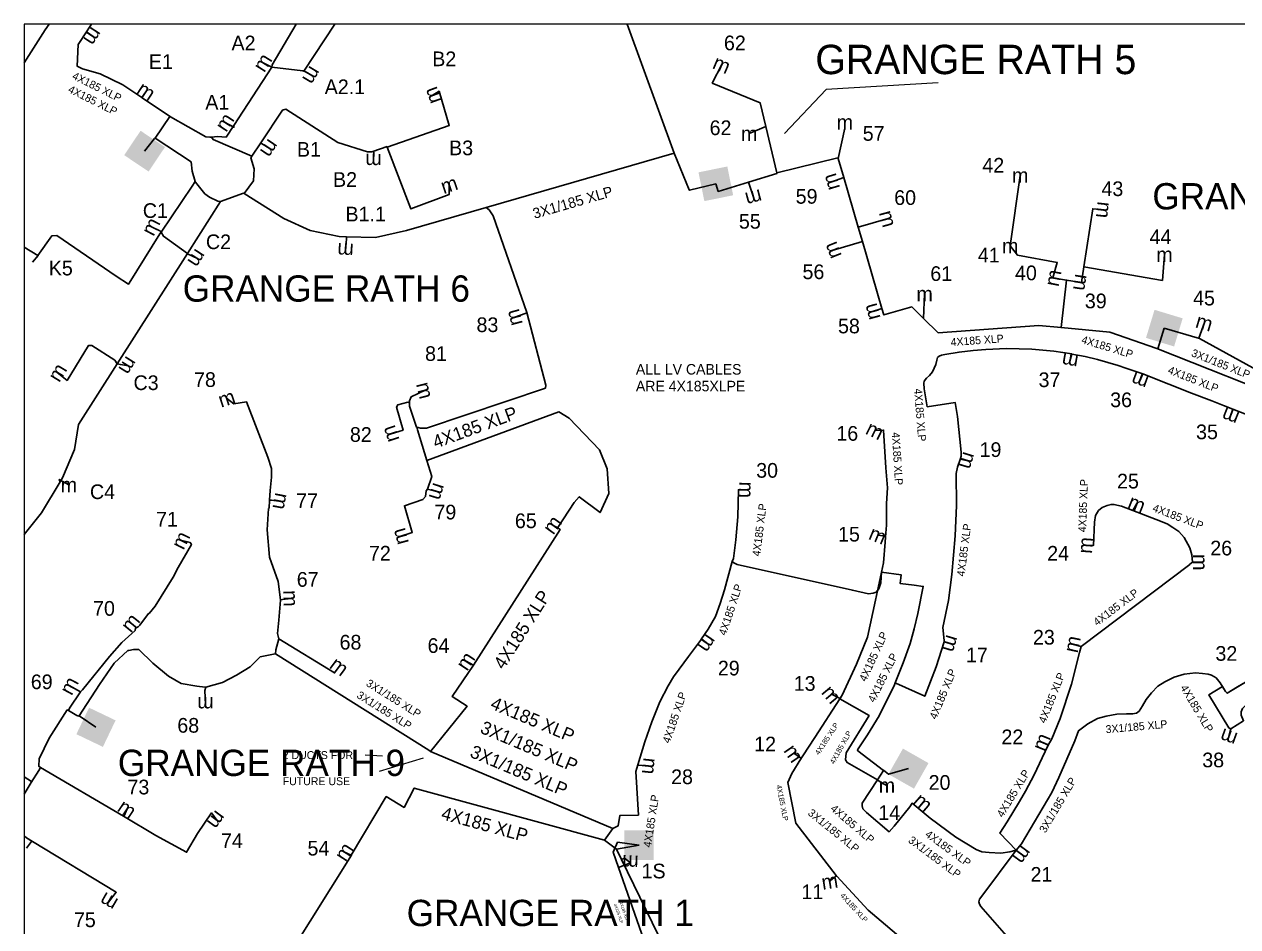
# Model space of a CAD drawing. Header units: metres. Extents: x 311594 to 312456, y 273769 to 274397.
# Drawn here: x 311594 to 312148, y 273985 to 274397 of the extents above; entities that cross this region are included whole.
import ezdxf
from ezdxf.enums import TextEntityAlignment as Align

# ---------------------------------------------------------------- set-up
doc = ezdxf.new("R2010")
doc.units = ezdxf.units.M
doc.header["$MEASUREMENT"] = 0
for name, color, linetype, lineweight in [('Level 10', 7, 'Continuous', 0), ('Level 14', 7, 'Continuous', 0), ('Level 15', 7, 'Continuous', 0), ('Level 16', 7, 'Continuous', 0), ('Level 17', 7, 'Continuous', 0), ('Level 5', 7, 'Continuous', 0), ('Level 6', 7, 'Continuous', 0), ('Level 7', 7, 'Continuous', 0)]:
    doc.layers.add(name, color=color, linetype=linetype, lineweight=lineweight)
doc.styles.add('Style-font_101', font='font_101.shx')
doc.styles.add('Style-WORKING', font='WORKING.shx')

msp = doc.modelspace()

# ---------------------------------------------------------------- linework, layer by layer
at = {"layer": 'Level 10', "color": 7, "linetype": 'Continuous', "lineweight": 0, "flags": 128}
for points in [[(311594, 273769), (312456, 273769), (312456, 274397), (311594, 274397), (311594, 273769)], [(311594, 274397), (311594, 273769), (312456, 273769), (312456, 274397), (311594, 274397)]]:
    msp.add_lwpolyline(points, close=True, dxfattribs=at)
at = {"layer": 'Level 14', "color": 1, "linetype": 'Continuous', "lineweight": 30, "flags": 128}
for points in [[(311869.15, 274397), (311890.55, 274338.19), (311804.76, 274313.37), (311768.45, 274302.86), (311754.22, 274299.65), (311740.96, 274300.02), (311737.7, 274300.11), (311724.39, 274302.86), (311712.45, 274308.37), (311694.32, 274319.69), (311694.09, 274319.84), (311683.53, 274316.17), (311682.25, 274316.32), (311678.55, 274318.08), (311676.41, 274319.63), (311672.13, 274324.89), (311672.02, 274325.26), (311670.58, 274329.95), (311670.11, 274334.18), (311653.79, 274345.07), (311653.41, 274344.8), (311648.9, 274339.08)], [(311869.15, 274397), (311890.55, 274338.19), (311897.42, 274321.38), (311897.49, 274321.2), (311909.56, 274324.18)], [(311594, 274164.07), (311601.83, 274173.94), (311610.37, 274188.17), (311611.47, 274189.99), (311616.98, 274202.84), (311618.81, 274214.31), (311636.42, 274242.03), (311668.41, 274292.36), (311683.53, 274316.17), (311682.25, 274316.32), (311678.55, 274318.08), (311676.41, 274319.63), (311672.13, 274324.89), (311672.02, 274325.26), (311670.58, 274329.95), (311670.11, 274334.18), (311653.79, 274345.07), (311653.41, 274344.8), (311648.9, 274339.08)], [(312114.21, 274258.3), (312111.18, 274248.88), (312110.85, 274249), (312089.32, 274256.48), (312067.12, 274258.55), (312056.91, 274259.51), (312011.07, 274256.17), (312004.33, 274262.74), (311998.97, 274267.96), (311986.22, 274264.32), (311985.36, 274267.26), (311976.42, 274297.88), (311974.54, 274304.32), (311967.91, 274326.98), (311965.34, 274335.77), (311965.28, 274336), (311937.35, 274329.13), (311937.41, 274328.89), (311924.4, 274324.9), (311910.7, 274320.69), (311909.56, 274324.18)], [(312198.3, 274196.31), (312199.65, 274199.9), (312192.13, 274212.16), (312174.48, 274223.74), (312110.85, 274249), (312111.18, 274248.88), (312114.21, 274258.3)], [(311626.73, 274076.12), (311619.47, 274081.1), (311619.05, 274081.39), (311620.73, 274083.91), (311628.28, 274095.66), (311634.99, 274105.31), (311641.29, 274111.19), (311641.71, 274111.19), (311643.8, 274111.61), (311646.32, 274111.61), (311652.61, 274105.31), (311659.75, 274099.43), (311665.62, 274096.08), (311672.75, 274094.82), (311676.53, 274094.4), (311676.87, 274094.49), (311684.5, 274096.5), (311690.79, 274099.85), (311697.09, 274103.63), (311701.7, 274108.25), (311708.44, 274109.7), (311708.61, 274109.6), (311778.65, 274065.72), (311779.32, 274065.1), (311779.29, 274065.06), (311862.59, 274029.92), (311864.99, 274031.06), (311865.79, 274035.85), (311874.2, 274036.04), (311873.1, 274055.93), (311874.01, 274058.93), (311877.22, 274069.5), (311880.34, 274078.61), (311884.07, 274087.78), (311887.79, 274095.1), (311890.32, 274099.09), (311892.84, 274102.68), (311897.09, 274108.4), (311902.55, 274115.71), (311903.02, 274116.42), (311906, 274120.9), (311909.46, 274126.75), (311911.59, 274132.6), (311913.45, 274138.85), (311917.04, 274151.75), (311917.07, 274151.73), (311917.84, 274151.22), (311919.3, 274150.42), (311971.88, 274138.65), (311979.19, 274137.06), (311981.32, 274137.32), (311982.65, 274137.85), (311983.98, 274139.32), (311984.78, 274142.11), (311985.17, 274146.9), (311994.08, 274145.7), (311993.68, 274141.71), (312000, 274140.91), (312004.19, 274140.38), (312001.79, 274128.01), (312000, 274121.07), (311998.27, 274114.38), (311995.08, 274105.47), (311991.43, 274096.35), (311991.09, 274095.5), (311984.04, 274081.4), (311978.73, 274072.62), (311974.21, 274065.84), (311974.41, 274065.38), (311986.08, 274056.44), (311986.12, 274056.51), (311988.38, 274054.65), (311997.46, 274057.24)], [(311874.54, 274022.31), (311864.29, 274020.45), (311858.75, 274024.66), (311862.59, 274029.92), (311779.29, 274065.06), (311779.32, 274065.1), (311778.65, 274065.72), (311708.61, 274109.6), (311708.44, 274109.7), (311701.7, 274108.25), (311697.09, 274103.63), (311690.79, 274099.85), (311684.5, 274096.5), (311676.87, 274094.49), (311676.53, 274094.4), (311672.75, 274094.82), (311665.62, 274096.08), (311659.75, 274099.43), (311652.61, 274105.31), (311646.32, 274111.61), (311643.8, 274111.61), (311641.71, 274111.19), (311641.29, 274111.19), (311634.99, 274105.31), (311628.28, 274095.66), (311620.73, 274083.91), (311619.05, 274081.39), (311619.47, 274081.1), (311626.73, 274076.12)], [(311997.46, 274057.24), (311988.38, 274054.65), (311986.12, 274056.51), (311986.08, 274056.44), (311983.29, 274052.14), (311983.27, 274052.11), (311976.32, 274041.4), (311976.32, 274040.33), (311976.71, 274038.88), (311978.3, 274037.15), (311988.64, 274028.4), (311990.9, 274030.92), (311998.05, 274039.8), (311999.11, 274041.4), (312001.86, 274039.14), (312007.33, 274034.63), (312019.13, 274026.02), (312028.41, 274020.32), (312030.92, 274019.25), (312034.24, 274018.99), (312039.67, 274018.72), (312043.69, 274019.19), (312046.54, 274020), (312046.56, 274020.01), (312049.08, 274022.97), (312062.86, 274046.3), (312066.01, 274053.13), (312073.44, 274069.86), (312075.03, 274074.5), (312079.28, 274077.69), (312083.79, 274080.08), (312087.64, 274081.14), (312092.54, 274082.07), (312096.92, 274082.2), (312099.71, 274082.2), (312101.57, 274082.6), (312102.76, 274083.53), (312104.22, 274085.92), (312105.95, 274088.84), (312108.34, 274091.76), (312111.25, 274094.81), (312114.44, 274096.93), (312118.68, 274098.92), (312123.2, 274100.39), (312128.37, 274100.92), (312131.69, 274100.65), (312134.21, 274100.39), (312135.8, 274099.85), (312137.79, 274098.66), (312139.65, 274096.4), (312142.17, 274092.42), (312142.83, 274091.62), (312151.19, 274096.67)], [(311690, 273827.25), (311693.75, 273836.54), (311711.25, 273854.07), (311753.77, 273870.34), (311829.41, 273896), (311892.56, 273899.13), (311921.32, 273929.17), (311925.7, 273942.32), (311903.19, 273969.86), (311888.81, 273969.86), (311866.57, 274015.75), (311864.29, 274020.45), (311874.54, 274022.31)]]:
    msp.add_lwpolyline(points, dxfattribs=at)
at = {"layer": 'Level 15', "color": 1, "linetype": 'Continuous', "lineweight": 13, "extrusion": (0, 0, -1)}
for points in [[(-311650.73, 274329.78), (-311658.21, 274340.92), (-311639.6, 274337.25), (-311647.07, 274348.39)], [(-311617.78, 274072.96), (-311629.88, 274067.17), (-311623.57, 274085.06), (-311635.67, 274079.27)]]:
    msp.add_solid(points, dxfattribs=at)
at = {"layer": 'Level 15', "color": 1, "linetype": 'Continuous', "lineweight": 13}
for points in [[(311904.33, 274316.27), (311917.47, 274318.95), (311901.65, 274329.4), (311914.79, 274332.09)], [(312105.84, 274253.84), (312118.67, 274249.93), (312109.75, 274266.67), (312122.58, 274262.76)], [(311999.98, 274048.1), (312006.6, 274059.76), (311988.32, 274054.72), (311994.94, 274066.38)], [(311867.83, 274015.6), (311881.25, 274015.6), (311867.83, 274029.02), (311881.25, 274029.02)]]:
    msp.add_solid(points, dxfattribs=at)
at = {"layer": 'Level 17', "color": 212, "linetype": 'Continuous', "lineweight": 0, "flags": 128}
for points in [[(312010.99, 274370.23), (311959.95, 274367.22), (311940.93, 274347.2)], [(311749.58, 274063.59), (311749.58, 274063.59), (311757.46, 274063.03)], [(311756.07, 274056.12), (311776.15, 274062.22)]]:
    msp.add_lwpolyline(points, dxfattribs=at)
at = {"layer": 'Level 5', "color": 1, "linetype": 'Continuous', "lineweight": 30, "flags": 128}
for points in [[(311594, 274379.32), (311603.58, 274394.39), (311605.29, 274397)], [(311648.9, 274339.08), (311653.41, 274344.8), (311653.79, 274345.07), (311660.45, 274354.89), (311660.68, 274354.76), (311647.8, 274363.42), (311647.69, 274363.5), (311639, 274369.28), (311628.59, 274374.37), (311620.5, 274376.69), (311618.19, 274377.85), (311618.65, 274387.8), (311622.39, 274393.58), (311623.74, 274395.67), (311624.61, 274397)], [(311649.71, 274366.55), (311647.69, 274363.5), (311639, 274369.28), (311628.59, 274374.37), (311620.5, 274376.69), (311618.19, 274377.85), (311618.65, 274387.8), (311622.39, 274393.58), (311625.49, 274391.35)], [(311625.49, 274391.35), (311622.39, 274393.58), (311623.74, 274395.67), (311624.61, 274397)], [(311702.65, 274379.58), (311706.91, 274377.42), (311707.02, 274377.4), (311707.1, 274378.45), (311718.09, 274397)], [(311725.38, 274373.55), (311722.01, 274375.42), (311721.15, 274375.69), (311721.57, 274375.64), (311735.7, 274397)], [(311685.36, 274352.34), (311689.69, 274349.99), (311689.65, 274350.8), (311707.02, 274377.4), (311706.91, 274377.42), (311702.65, 274379.58)], [(311702.65, 274379.58), (311706.91, 274377.42), (311707.02, 274377.4), (311721.15, 274375.69), (311722.01, 274375.42), (311725.38, 274373.55)], [(311968.44, 274352.28), (311968.45, 274349.61), (311965.34, 274335.77), (311965.28, 274336), (311937.35, 274329.13), (311932.36, 274350.31), (311929.82, 274361.09), (311907.96, 274370.18), (311912.32, 274378.68)], [(311648.9, 274339.08), (311653.41, 274344.8), (311653.79, 274345.07), (311660.45, 274354.89), (311660.68, 274354.76), (311647.8, 274363.42), (311647.69, 274363.5), (311649.71, 274366.55)], [(311753.38, 274334.53), (311753.49, 274338.64), (311753, 274338.94), (311759.56, 274341.13), (311759.62, 274340.95), (311787.92, 274350.85), (311783.26, 274366.4), (311780.15, 274364.46)], [(311648.9, 274339.08), (311653.41, 274344.8), (311653.79, 274345.07), (311660.45, 274354.89), (311660.68, 274354.76), (311676.84, 274345.65), (311678.74, 274345.4), (311679.44, 274345.48), (311680.19, 274344.45), (311697.89, 274336.82), (311701.9, 274342.9), (311701.82, 274342.95), (311706.13, 274340.21)], [(311648.9, 274339.08), (311653.41, 274344.8), (311653.79, 274345.07), (311660.45, 274354.89), (311660.68, 274354.76), (311676.84, 274345.65), (311678.74, 274345.4), (311679.44, 274345.48), (311682.24, 274345.79), (311686.12, 274345.4), (311689.65, 274350.8), (311689.69, 274349.99), (311685.36, 274352.34)], [(311706.13, 274340.21), (311701.82, 274342.95), (311701.9, 274342.9), (311711.77, 274357.84), (311713.32, 274358.23), (311737.02, 274343.07), (311750.62, 274338.79), (311752.56, 274338.79), (311753, 274338.94), (311753.49, 274338.64), (311753.38, 274334.53)], [(311909.56, 274324.18), (311910.7, 274320.69), (311924.4, 274324.9), (311937.41, 274328.89), (311937.35, 274329.13), (311965.28, 274336), (311965.34, 274335.77), (311968.45, 274349.61), (311968.44, 274352.28)], [(311926.89, 274317.6), (311924.4, 274324.9), (311937.41, 274328.89), (311937.35, 274329.13), (311932.36, 274350.31), (311924.77, 274347.08)], [(311988.14, 274308.27), (311974.54, 274304.32), (311967.91, 274326.98), (311965.34, 274335.77), (311968.45, 274349.61), (311968.44, 274352.28)], [(311648.9, 274339.08), (311653.41, 274344.8), (311653.79, 274345.07), (311670.11, 274334.18), (311670.58, 274329.95), (311672.02, 274325.26), (311670.67, 274323.07), (311656.47, 274302.11), (311656.11, 274302.5), (311651.68, 274304.72)], [(311740.57, 274293.6), (311740.96, 274299.08), (311740.96, 274300.02), (311737.7, 274300.11), (311724.39, 274302.86), (311712.45, 274308.37), (311694.32, 274319.69), (311698.56, 274325.57), (311698.95, 274331.02), (311697.39, 274336.07), (311697.89, 274336.82), (311701.9, 274342.9), (311701.82, 274342.95), (311706.13, 274340.21)], [(311753.38, 274334.53), (311753.49, 274338.64), (311753, 274338.94), (311759.56, 274341.13), (311759.62, 274340.95), (311770.43, 274312.74), (311787.92, 274319.35), (311787.85, 274323.82)], [(311926.89, 274317.6), (311924.4, 274324.9), (311937.41, 274328.89), (311937.35, 274329.13), (311965.28, 274336), (311965.34, 274335.77), (311967.91, 274326.98), (311974.54, 274304.32), (311976.42, 274297.88), (311962.63, 274293.69)], [(311926.89, 274317.6), (311924.4, 274324.9), (311937.41, 274328.89), (311937.35, 274329.13), (311965.28, 274336), (311965.34, 274335.77), (311967.91, 274326.98), (311962.02, 274324.98)], [(312043.9, 274295.82), (312048.45, 274328.03)], [(311926.89, 274317.6), (311924.4, 274324.9), (311910.7, 274320.69), (311909.56, 274324.18)], [(311817.32, 274263.09), (311822.97, 274265.2), (311823.25, 274265.45), (311807.93, 274309.58), (311806.16, 274312.25), (311804.76, 274313.37), (311768.45, 274302.86), (311754.22, 274299.65), (311740.96, 274300.02), (311740.96, 274299.08), (311740.57, 274293.6)], [(312114.28, 274291.89), (312113.36, 274280.09), (312077.49, 274286.22), (312081.58, 274312.81), (312086.72, 274312.23)], [(311651.68, 274304.72), (311656.11, 274302.5), (311656.47, 274302.11), (311655.91, 274301.3), (311641.92, 274278.75), (311641.53, 274278.36), (311635.86, 274281.98), (311608.81, 274300.59), (311606.53, 274300.37), (311606.51, 274300.37), (311600.24, 274291.47), (311600.36, 274291.4), (311597.73, 274288.44)], [(311651.68, 274304.72), (311656.11, 274302.5), (311656.47, 274302.11), (311657.58, 274300.26), (311668.41, 274292.37), (311668.55, 274292.28), (311672.99, 274290.07)], [(312004.84, 274273.93), (312004.33, 274262.74), (312000, 274266.96), (311998.97, 274267.96), (311986.22, 274264.32), (311985.36, 274267.26), (311976.42, 274297.88), (311974.54, 274304.32), (311988.14, 274308.27)], [(311594, 274295.33), (311600.24, 274291.47), (311600.36, 274291.4), (311597.73, 274288.44)], [(311962.63, 274293.69), (311976.42, 274297.88), (311985.36, 274267.26), (311980.54, 274265.73)], [(312063.33, 274281.24), (312065.38, 274288.29), (312047.16, 274291.63), (312043.9, 274295.82)], [(311597.73, 274288.44), (311600.36, 274291.4), (311600.24, 274291.47)], [(311672.99, 274290.07), (311668.55, 274292.28), (311668.41, 274292.37), (311636.42, 274242.03), (311637.91, 274241.65), (311641.51, 274241.05)], [(312076.39, 274279.11), (312077.49, 274286.22), (312113.36, 274280.09), (312114.28, 274291.89)], [(312004.84, 274273.93), (312004.33, 274262.74), (312011.07, 274256.17), (312056.91, 274259.51), (312067.12, 274258.55), (312067.12, 274258.54), (312069.61, 274280.21), (312063.33, 274281.24)], [(312076.39, 274279.11), (312069.61, 274280.21), (312063.33, 274281.24)], [(312114.21, 274258.3), (312111.18, 274248.88), (312110.85, 274249), (312089.32, 274256.48), (312067.12, 274258.55), (312067.12, 274258.54), (312069.61, 274280.21), (312076.39, 274279.11)], [(311817.32, 274263.09), (311822.97, 274265.2), (311823.25, 274265.45), (311832.06, 274232.28), (311831.79, 274230.95), (311777.48, 274212.58), (311774.82, 274212.58), (311773.2, 274213.04), (311772.95, 274213.11), (311769.76, 274222.7), (311769.76, 274224.28), (311769.76, 274225.09), (311770.56, 274226.96), (311776.88, 274229.93)], [(312114.21, 274258.3), (312130.22, 274253.58), (312129.96, 274253.73), (312132.5, 274260.9)], [(312132.5, 274260.9), (312129.96, 274253.73), (312130.22, 274253.58), (312180.36, 274226.09), (312190.16, 274241.8)], [(311641.51, 274241.05), (311637.91, 274241.65), (311636.42, 274242.03), (311635.32, 274243.75), (311624.83, 274250.36), (311623.28, 274250.36), (311613.56, 274234.42), (311609.05, 274238.1)], [(312024.7, 274197.76), (312021.01, 274198.44), (312021, 274198.41), (312021.47, 274199.91), (312021.51, 274201.66), (312019.79, 274217.93), (312018.77, 274224.29), (312006.05, 274222.45), (312004.62, 274230.59), (312004.41, 274233.18), (312004.62, 274234.14), (312005.71, 274235.44), (312007.01, 274236.74), (312008.38, 274238.38), (312009.2, 274240.02), (312009.88, 274241.73), (312010.43, 274243.72), (312010.77, 274244.88), (312011.52, 274245.56), (312012.55, 274245.9), (312014.12, 274246.24), (312020.55, 274247.34), (312026.97, 274248.09), (312032.72, 274248.57), (312042.24, 274249.02), (312053.79, 274248.74), (312063.78, 274247.85), (312071.98, 274246.62), (312071.94, 274246.45), (312071.16, 274243.2)], [(312102.96, 274234.18), (312104.35, 274237.38), (312096.7, 274240.02), (312093.09, 274241.27), (312083.77, 274243.91), (312078.07, 274245.3), (312071.94, 274246.45), (312071.16, 274243.2)], [(311641.51, 274241.05), (311637.91, 274241.65), (311636.42, 274242.03), (311618.81, 274214.31), (311616.98, 274202.84), (311611.47, 274189.99), (311610.38, 274188.17), (311609.94, 274189.24), (311614.37, 274186.76)], [(312144.27, 274217.84), (312145.52, 274221.31), (312141.19, 274223.05), (312135.91, 274225.14), (312126.59, 274228.61), (312116.3, 274232.65), (312104.35, 274237.38), (312102.96, 274234.18)], [(311776.88, 274229.93), (311770.56, 274226.96), (311769.76, 274225.09), (311769.76, 274224.28), (311768.96, 274224.56), (311764.43, 274223.23), (311763.9, 274222.16), (311766.83, 274211.78), (311760.9, 274209.94)], [(311776.88, 274229.93), (311770.56, 274226.96), (311769.76, 274225.09), (311769.76, 274224.28), (311769.76, 274222.7), (311772.95, 274213.11), (311773.2, 274213.04), (311773.36, 274211.82), (311777.69, 274197.9), (311779.94, 274190.65), (311778.06, 274184.77), (311782.76, 274183.6)], [(311711.22, 274179.23), (311706.8, 274179.78), (311705.94, 274179.74), (311706.24, 274184.21), (311706.8, 274190.29), (311706.8, 274194.16), (311705.14, 274199.42), (311695.46, 274224.6), (311689.65, 274223.77), (311686.31, 274226.3)], [(311834.86, 274168.58), (311837.56, 274166.97), (311837.53, 274167.29), (311844.9, 274178.72), (311847.21, 274181.32), (311856.76, 274174.09), (311860.81, 274182.77), (311859.94, 274194.04), (311856.47, 274202.71), (311842.59, 274217.17), (311837.96, 274220.06), (311777.69, 274197.9), (311779.94, 274190.65), (311778.06, 274184.77), (311782.76, 274183.6)], [(312185.28, 274176.81), (312188.2, 274176.81), (312188.63, 274176.81), (312188.57, 274180.18), (312188.15, 274184.49), (312187.59, 274187.41), (312187.68, 274187.48), (312187.09, 274189.89), (312185.98, 274193.22), (312184.31, 274196.84), (312182.78, 274199.34), (312181.11, 274201.71), (312179.58, 274203.51), (312177.36, 274205.88), (312175.55, 274207.55), (312173.05, 274209.49), (312169.15, 274211.72), (312166.51, 274213.11), (312161.51, 274215.06), (312155.95, 274217.28), (312145.52, 274221.31), (312144.27, 274217.84)], [(311983.51, 274163.82), (311987.02, 274163.36), (311987.01, 274162.83), (311987.38, 274168.4), (311987.38, 274178.33), (311987.9, 274185.39), (311987.12, 274194.54), (311986.07, 274211.78), (311982.21, 274211.65)], [(312017, 274114.22), (312013.79, 274115.17), (312013.78, 274115.14), (312013.77, 274115.69), (312013.08, 274121.71), (312015.68, 274134.02), (312017.18, 274145.78), (312018.82, 274163.57), (312019.37, 274177.38), (312019.23, 274192.01), (312019.78, 274194.89), (312021, 274198.41), (312021.01, 274198.44), (312024.7, 274197.76)], [(311614.37, 274186.76), (311609.94, 274189.24), (311610.38, 274188.17), (311601.83, 274173.94), (311594, 274164.07)], [(311782.76, 274183.6), (311778.06, 274184.77), (311777.35, 274184.07), (311777.12, 274181.48), (311775.94, 274180.07), (311767.48, 274177.25), (311771.01, 274165.02), (311765.36, 274163.14)], [(311905.85, 274114.25), (311903.11, 274116.26), (311903.02, 274116.42), (311906, 274120.9), (311909.46, 274126.75), (311911.59, 274132.6), (311913.45, 274138.85), (311917.04, 274151.75), (311917.07, 274151.73), (311917.6, 274153.09), (311918.68, 274161.64), (311919.56, 274172.15), (311919.9, 274184.55), (311923.56, 274184.55)], [(311715.65, 274134.96), (311711.78, 274134.41), (311710.91, 274134.36), (311709.84, 274142.71), (311705.97, 274153.77), (311704.86, 274166.22), (311705.41, 274175.91), (311705.69, 274176.18), (311705.94, 274179.74), (311706.8, 274179.78), (311711.22, 274179.23)], [(312078.12, 274159.17), (312081.87, 274159.03), (312082.29, 274169.74), (312082.85, 274172.8), (312084.24, 274175.03), (312085.91, 274176.42), (312088.13, 274177.39), (312089.94, 274177.81), (312091.19, 274177.81), (312094.66, 274176.97), (312099.78, 274174.99), (312101.72, 274178.19)], [(312101.72, 274178.19), (312099.78, 274174.99), (312110.48, 274170.96), (312115.49, 274169.01), (312118.13, 274167.34), (312120.77, 274165.53), (312123.27, 274162.75), (312125.91, 274158.02), (312126.75, 274154.83), (312126.99, 274151.52), (312130.71, 274151.42)], [(311834.86, 274168.58), (311837.56, 274166.97), (311838.52, 274166.4), (311838.49, 274166.35), (311798.99, 274104.42), (311799, 274104.44), (311795.29, 274106.4)], [(311642.36, 274123.89), (311644.84, 274121.68), (311644.79, 274121.41), (311645.95, 274121.96), (311646.78, 274122.78), (311650.65, 274128.04), (311650.93, 274128.04), (311653.7, 274131.36), (311661.99, 274144.64), (311664.21, 274149.07), (311670.29, 274159.58), (311669.74, 274160.41), (311665.31, 274161.52)], [(311962.34, 274091.17), (311966.27, 274089.27), (311966.2, 274089.17), (311967.24, 274090.79), (311973.78, 274104.9), (311978.75, 274117.18), (311982.41, 274134.17), (311986.07, 274151.15), (311986.85, 274160.56), (311987.01, 274162.83), (311987.02, 274163.36), (311983.51, 274163.82)], [(312130.71, 274151.42), (312126.99, 274151.52), (312125.88, 274150.55), (312125.78, 274150.35), (312076.31, 274113), (312076.26, 274113.01), (312072.11, 274114.08)], [(311676.65, 274086.54), (311676.37, 274092.91), (311676.87, 274094.49), (311684.5, 274096.5), (311690.79, 274099.85), (311697.09, 274103.63), (311701.7, 274108.25), (311708.44, 274109.7), (311708.61, 274109.6), (311708.82, 274111.41), (311710.12, 274116.42), (311709.56, 274118.91), (311710.12, 274125), (311710.95, 274134.13), (311710.91, 274134.36), (311711.78, 274134.41), (311715.65, 274134.96)], [(311715.65, 274134.96), (311711.78, 274134.41), (311710.91, 274134.36), (311710.95, 274134.13), (311710.12, 274125), (311709.56, 274118.91), (311710.12, 274116.42), (311735.56, 274100.93), (311737.78, 274103.97)], [(311614.42, 274095.12), (311619.68, 274092.35), (311620.51, 274093.18), (311632.95, 274108.4), (311638.48, 274114.76), (311644.57, 274120.3), (311644.79, 274121.41), (311644.84, 274121.68), (311642.36, 274123.89)], [(311879.5, 274058.39), (311874.29, 274058.79), (311874.01, 274058.93), (311877.22, 274069.5), (311880.34, 274078.61), (311884.07, 274087.78), (311887.79, 274095.1), (311890.32, 274099.09), (311892.84, 274102.68), (311897.09, 274108.4), (311902.55, 274115.71), (311903.02, 274116.42), (311903.11, 274116.26), (311905.85, 274114.25)], [(311626.73, 274076.12), (311619.47, 274081.1), (311619.05, 274081.39), (311620.73, 274083.91), (311628.28, 274095.66), (311634.99, 274105.31), (311641.29, 274111.19), (311641.71, 274111.19), (311643.8, 274111.61), (311646.32, 274111.61), (311652.61, 274105.31), (311659.75, 274099.43), (311665.62, 274096.08), (311672.75, 274094.82), (311676.53, 274094.4), (311676.87, 274094.49), (311676.37, 274092.91), (311676.65, 274086.54)], [(311997.46, 274057.24), (311988.38, 274054.65), (311986.12, 274056.51), (311986.08, 274056.44), (311974.41, 274065.38), (311974.21, 274065.84), (311978.73, 274072.62), (311984.04, 274081.4), (311991.09, 274095.5), (311991.43, 274096.35), (311991.73, 274096.18), (312004.91, 274090.31), (312010.1, 274103.76), (312013.78, 274115.14), (312013.79, 274115.17), (312017, 274114.22)], [(312072.11, 274114.08), (312076.26, 274113.01), (312075.55, 274110.29), (312071.79, 274095.82), (312066.65, 274080.11), (312062.9, 274070.79), (312061.23, 274068.01), (312058.03, 274069.4)], [(311870.59, 274014.31), (311867.84, 274016.41), (311866.54, 274015.82), (311866.57, 274015.75), (311864.29, 274020.45), (311858.75, 274024.66), (311862.59, 274029.92), (311779.29, 274065.06), (311779.32, 274065.1), (311796.08, 274085.7), (311789.2, 274090.18), (311798.99, 274104.42), (311799, 274104.44), (311795.29, 274106.4)], [(312151.45, 274100.79), (312153.21, 274098.07), (312153.26, 274098.01), (312151.19, 274096.67), (312147.63, 274094.52), (312142.83, 274091.62), (312142.17, 274092.42), (312140.74, 274094.68), (312134.47, 274090.92), (312143.64, 274075.9), (312144.59, 274075.45), (312143.49, 274071.35)], [(311626.73, 274076.12), (311619.47, 274081.1), (311618.02, 274081.56), (311614.13, 274083.75), (311614.7, 274084.88), (311619.68, 274092.35), (311614.42, 274095.12)], [(312143.49, 274071.35), (312144.59, 274075.45), (312144.6, 274075.48), (312150.38, 274079.07), (312149.28, 274081.68), (312149.28, 274083.2), (312149.83, 274084.72), (312151.62, 274086.37), (312165.12, 274094.77), (312168.01, 274096.43), (312170.22, 274097.25), (312172.01, 274097.67), (312174.35, 274097.8), (312188.81, 274098.22), (312190.6, 274097.67), (312192.12, 274096.84), (312193.63, 274095.05), (312201.12, 274083.56), (312201.11, 274083.58), (312198.04, 274081.75)], [(311962.34, 274091.17), (311966.27, 274089.27), (311966.2, 274089.17), (311954.72, 274071.48), (311949.23, 274063.12), (311948.33, 274061.64), (311948.65, 274061.91), (311945.08, 274064.25)], [(311987.64, 274049.57), (311986, 274050.25), (311983.68, 274051.88), (311983.27, 274052.11), (311983.29, 274052.14), (311969.54, 274060), (311968.75, 274061.31), (311969.01, 274064.45), (311979.47, 274081.43), (311966.2, 274089.17), (311966.27, 274089.27), (311962.34, 274091.17)], [(311626.73, 274076.12), (311619.47, 274081.1), (311618.02, 274081.56), (311614.13, 274083.75), (311613.59, 274084.05), (311605.36, 274071.1), (311600.83, 274061.78), (311600.59, 274058.32), (311601.45, 274057.82), (311600.59, 274056.39), (311597.22, 274050.89), (311597.27, 274051.41), (311594, 274053.51)], [(312049.59, 274017.73), (312046.69, 274019.94), (312046.54, 274020.01), (312039.12, 274027.75), (312042.55, 274033.01), (312048.16, 274042.26), (312050.82, 274046.89), (312054.82, 274054.46), (312058.53, 274062.24), (312061.23, 274068.01), (312058.03, 274069.4)], [(311945.08, 274064.25), (311948.65, 274061.91), (311948.33, 274061.64), (311944.27, 274055.02), (311942.44, 274050.84), (311946.1, 274032.28), (311964.4, 274008.5), (311964.73, 274008.14), (311964.57, 274008.25), (311961.49, 274005.8)], [(311594, 274053.51), (311597.27, 274051.41), (311597.22, 274050.89), (311600.59, 274056.39), (311601.45, 274057.82), (311639.23, 274035.49), (311639.59, 274035.64), (311640.97, 274038.96)], [(311874.54, 274022.31), (311864.29, 274020.45), (311858.75, 274024.66), (311862.59, 274029.92), (311864.99, 274031.06), (311865.79, 274035.85), (311874.2, 274036.04), (311873.1, 274055.93), (311874.01, 274058.93), (311874.29, 274058.79), (311879.5, 274058.39)], [(311997.46, 274057.24), (311988.38, 274054.65), (311986.12, 274056.51), (311986.08, 274056.44), (311983.29, 274052.14), (311983.27, 274052.11), (311983.68, 274051.88), (311986, 274050.25), (311987.64, 274049.57)], [(311594, 274053.51), (311597.27, 274051.41), (311597.22, 274050.89), (311594, 274045.65)], [(311987.64, 274049.57), (311986, 274050.25), (311983.68, 274051.88), (311983.27, 274052.11), (311976.32, 274041.4), (311976.32, 274040.33), (311976.71, 274038.88), (311978.3, 274037.15), (311988.64, 274028.4), (311990.9, 274030.92), (311998.05, 274039.8), (311999.11, 274041.4), (312000, 274040.66), (312001.86, 274039.14), (312004.2, 274041.86)], [(311870.59, 274014.31), (311867.84, 274016.41), (311866.54, 274015.82), (311866.57, 274015.75), (311864.29, 274020.45), (311858.75, 274024.66), (311771.98, 274048.34), (311767.34, 274039.54), (311759.19, 274044.5), (311743.2, 274017.77), (311739.85, 274019.33)], [(311640.97, 274038.96), (311639.59, 274035.64), (311639.23, 274035.49), (311653.97, 274026.78), (311668.08, 274019.04), (311673.06, 274027.61), (311679.42, 274037.02), (311681.91, 274033.7)], [(312004.2, 274041.86), (312001.86, 274039.14), (312007.33, 274034.63), (312019.13, 274026.02), (312028.41, 274020.32), (312030.92, 274019.25), (312034.24, 274018.99), (312039.67, 274018.72), (312043.69, 274019.19), (312046.54, 274020.01), (312046.69, 274019.94), (312049.59, 274017.73)], [(311594, 274026.52), (311595.06, 274025.68), (311597.82, 274024), (311597.27, 274024.02), (311595.06, 274020.97)], [(311595.06, 274020.97), (311597.27, 274024.02), (311597.82, 274024), (311635.99, 274000.78), (311632.4, 273996.35)], [(311874.54, 274022.31), (311864.74, 274023.62), (311862.65, 274019.18), (311865.13, 274012.09), (311865.16, 274012.1), (311870.59, 274014.31)], [(311874.54, 274022.31), (311864.74, 274023.62), (311862.65, 274019.18), (311865.13, 274012.09), (311880.96, 273966.9), (311898.22, 273973.7), (311905.02, 273973.96), (311911.03, 273972.39), (311911.16, 273972.24), (311930.38, 273949.91), (311931.95, 273941.81), (311927.38, 273929.07), (311926.86, 273927.92), (311953.91, 273908.57), (311980.48, 273888.82), (311981.53, 273885.16), (311980.48, 273879.67), (311977.34, 273874.71), (311976.23, 273873.31), (311976.15, 273873.44), (311973.56, 273875.57)], [(311874.54, 274022.31), (311864.74, 274023.62), (311862.65, 274019.18), (311865.13, 274012.09), (311880.96, 273966.9), (311898.22, 273973.7), (311905.02, 273973.96), (311911.03, 273972.39), (311911.16, 273972.24), (311911.19, 273972.27), (311913.74, 273975.1)], [(311739.85, 274019.33), (311743.2, 274017.77), (311743.25, 274017.75), (311685.97, 273926.19), (311680.7, 273929.49)], [(312049.59, 274017.73), (312046.69, 274019.94), (312046.54, 274020.01), (312030.95, 273999.08), (312029.86, 273997.72), (312029.59, 273996.49), (312029.86, 273995.4), (312030.54, 273994.31), (312070.89, 273948.09), (312090.92, 273963.09), (312088.6, 273965.81)], [(311961.49, 274005.8), (311964.57, 274008.25), (311964.73, 274008.14), (311979.04, 273992.56), (311997.86, 273976.62), (312000.44, 273974.04), (312000.29, 273974.18), (311997.57, 273971.31)]]:
    msp.add_lwpolyline(points, dxfattribs=at)

# ---------------------------------------------------------------- texts
at = {"layer": 'Level 16', "color": 212, "linetype": 'Continuous', "lineweight": 13, "style": 'Style-WORKING'}
for s, height, p in [('GRANGE RATH 5', 13.411, (311954.95, 274374.23)), ('GRANGE RATH 4', 12, (312108.75, 274312.49)), ('GRANGE RATH 6', 12, (311666.3, 274270.38)), ('GRANGE RATH 9', 12, (311636.7, 274053.88)), ('GRANGE RATH 1', 12, (311768.48, 273985.36))]:
    msp.add_text(s, height=height, dxfattribs=at).set_placement(p)
for height, rotation, p in [(4.776, 16.1372, (311826.84, 274308.16)), (3.582, 338.3548, (312126.22, 274245.61)), (3.582, 327.9346, (311749.64, 274095.28)), (3.582, 327.9346, (311745.37, 274089.87)), (5.97, 337.1256, (311801.59, 274073.77)), (3.582, 5.0294, (312087.59, 274073.38)), (5.97, 337.1256, (311796.93, 274062.74)), (3.582, 59.4296, (312059.95, 274027.58)), (3.582, 321.0001, (311951.24, 274036.42)), (3.582, 323.2504, (311997.05, 274023.89))]:
    msp.add_text('3X1/185 XLP', height=height, rotation=rotation, dxfattribs=at).set_placement(p)
at = {"layer": 'Level 17', "color": 1, "linetype": 'Continuous', "lineweight": 30, "style": 'Style-WORKING'}
for s, height, p in [('ALL LV CABLES', 4.8, (311873.09, 274237.11)), ('ARE 4X185XLPE', 4.8, (311873.09, 274229.45)), ('2 DUCTS FOR', 3.6, (311711.91, 274061.62)), ('FUTURE USE', 3.6, (311711.91, 274049.7))]:
    msp.add_text(s, height=height, dxfattribs=at).set_placement(p)
at = {"layer": 'Level 6', "color": 5, "linetype": 'Continuous', "lineweight": 13, "style": 'Style-font_101'}
for rotation, p in [(236.932, (311625.49, 274391.35)), (57.66, (311702.65, 274379.58)), (238.898, (311725.38, 274373.55)), (336.999, (311912.31, 274378.68)), (326.624, (311649.71, 274366.55)), (109.559, (311780.15, 274364.45)), (56.687, (311685.36, 274352.34)), (0.472, (311968.44, 274352.28)), (235.756, (311706.13, 274340.2)), (179.339, (311753.38, 274334.53)), (106.695, (311962.02, 274324.98)), (18.132, (311787.85, 274323.82)), (194.674, (311926.89, 274317.6)), (285.326, (311988.14, 274308.27)), (263.592, (312086.72, 274312.23)), (62.92, (311651.68, 274304.72)), (236.947, (311672.99, 274290.06)), (176.727, (311740.57, 274293.6)), (111.561, (311962.63, 274293.69)), (78.912, (312063.33, 274281.24)), (261.124, (312076.39, 274279.11)), (104.973, (311817.32, 274263.09)), (105.246, (311980.54, 274265.73)), (343.563, (312132.5, 274260.9)), (237.844, (311641.51, 274241.05)), (169.882, (312071.16, 274243.2)), (58.411, (311609.05, 274238.1)), (159.736, (312102.96, 274234.18)), (284.033, (311776.88, 274229.93)), (17.779, (311686.31, 274226.3)), (158.495, (312144.27, 274217.84)), (108.723, (311760.9, 274209.94)), (333.717, (311982.21, 274211.64)), (253.015, (312024.7, 274197.76)), (259.114, (311711.22, 274179.23)), (252.477, (311782.76, 274183.6)), (269.401, (311923.56, 274184.55)), (338.191, (312101.72, 274178.19)), (105.281, (311765.36, 274163.13)), (54.047, (311834.86, 274168.58)), (337.479, (311983.51, 274163.82)), (63.807, (311665.31, 274161.52)), (85.867, (312078.12, 274159.17)), (270, (312130.71, 274151.42)), (272.046, (311715.65, 274134.96)), (50.85, (311642.36, 274123.89)), (235.761, (311905.85, 274114.25)), (253.158, (312017, 274114.21)), (78.046, (312072.11, 274114.08)), (323.139, (311737.77, 274103.97)), (56.145, (311795.29, 274106.4)), (61.853, (311614.42, 274095.12)), (309.846, (311962.34, 274091.17)), (180, (311676.65, 274086.54)), (67.937, (312058.03, 274069.4)), (160.011, (312143.49, 274071.35)), (304.533, (311945.08, 274064.25)), (264.071, (311879.5, 274058.39)), (319.019, (312004.2, 274041.86)), (325.845, (311640.97, 274038.96)), (233.55, (311681.91, 274033.7)), (56.853, (311739.85, 274019.32)), (177.712, (311870.59, 274014.31)), (233.351, (312049.59, 274017.73)), (8.756, (311961.49, 274005.8)), (150.052, (311632.4, 273996.35))]:
    msp.add_text('m', height=6.71, rotation=rotation, dxfattribs=at).set_placement(p, align=Align.MIDDLE_CENTER)
for p in [(311924.77, 274347.08), (312048.45, 274328.03), (312043.9, 274295.82), (312114.28, 274291.89), (312004.84, 274273.93), (311614.37, 274186.76), (311987.64, 274049.57)]:
    msp.add_text('m', height=6.71, dxfattribs=at).set_placement(p, align=Align.MIDDLE_CENTER)
at = {"layer": 'Level 7', "color": 212, "linetype": 'Continuous', "lineweight": 13, "style": 'Style-WORKING'}
for s, p in [('A2', (311688.56, 274385.09)), ('62', (311913.26, 274385.13)), ('E1', (311650.85, 274376.6)), ('B2', (311780.15, 274377.87)), ('A2.1', (311731.09, 274365.1)), ('A1', (311676.61, 274358.05)), ('62', (311906.72, 274346.41)), ('57', (311976.59, 274343.82)), ('B3', (311787.85, 274337.23)), ('B1', (311718.41, 274336.55)), ('42', (312031.18, 274329.3)), ('B2', (311734.89, 274322.79)), ('59', (311945.99, 274315.1)), ('60', (311990.95, 274314.53)), ('43', (312085.52, 274318.58)), ('C1', (311648.09, 274308.6)), ('B1.1', (311740.57, 274307.01)), ('55', (311920.09, 274303.71)), ('C2', (311676.9, 274294.36)), ('44', (312107.47, 274296.63)), ('41', (312029.09, 274288.27)), ('K5', (311605.19, 274282.38)), ('56', (311949.12, 274280.66)), ('61', (312007.43, 274279.84)), ('40', (312046.07, 274280.16)), ('39', (312077.95, 274267.36)), ('45', (312127.33, 274268.66)), ('83', (311800.36, 274256.5)), ('58', (311965.31, 274255.93)), ('81', (311776.88, 274243.34)), ('78', (311671.46, 274231.46)), ('C3', (311643.85, 274230.04)), ('37', (312056.83, 274231.38)), ('36', (312089.5, 274222.23)), ('82', (311742.59, 274206.4)), ('16', (311964.55, 274206.91)), ('35', (312128.69, 274207.6)), ('19', (312029.92, 274199.49)), ('30', (311927.97, 274190.03)), ('25', (312092.63, 274185.12)), ('C4', (311623.97, 274180.27)), ('77', (311718.05, 274176.13)), ('79', (311781.16, 274170.99)), ('71', (311654.14, 274167.74)), ('65', (311817.87, 274167.01)), ('15', (311965.33, 274160.9)), ('26', (312135.17, 274154.57)), ('72', (311751.28, 274152.21)), ('24', (312060.75, 274152.18)), ('67', (311718.34, 274140.26)), ('70', (311625.39, 274127.03)), ('68', (311737.87, 274111.59)), ('64', (311778.03, 274110.07)), ('23', (312054.26, 274113.86)), ('17', (312023.69, 274105.76)), ('32', (312137.52, 274106.47)), ('29', (311910.49, 274099.78)), ('69', (311596.98, 274093.51)), ('13', (311945.1, 274092.77)), ('68', (311663.84, 274073.65)), ('22', (312039.89, 274068.39)), ('12', (311927.07, 274065.1)), ('38', (312131.52, 274057.85)), ('28', (311889.16, 274050.17)), ('73', (311641.09, 274045.49)), ('20', (312006.65, 274047.59)), ('14', (311983.71, 274033.8)), ('74', (311683.78, 274021.01)), ('54', (311723.23, 274017.57)), ('1S', (311875.68, 274007.15)), ('21', (312053.16, 274005.62)), ('11', (311948.63, 273997.66)), ('75', (311616.66, 273984.88))]:
    msp.add_text(s, height=6.7, dxfattribs=at).set_placement(p)
for height, rotation, p in [(3.582, 333.425, (311615.53, 274372.26)), (3.582, 333.425, (311613.64, 274366.15)), (3.582, 4.2368, (312016.84, 274250.07)), (3.582, 343.1233, (312076.09, 274251.54)), (3.582, 338.4237, (312115.48, 274237.81)), (3.582, 274.51, (312000.03, 274230.6)), (5.97, 20.1891, (311781.69, 274203.27)), (3.582, 273.4704, (311989.89, 274210.7)), (3.582, 87.7701, (312078.45, 274165.09)), (3.582, 82.7685, (311929.74, 274153.98)), (3.582, 339.3566, (312108.52, 274174.82)), (3.582, 82.7138, (312023.03, 274144.79)), (3.582, 71.5694, (311914.13, 274117.74)), (3.582, 37.057, (312083.52, 274122.16)), (5.97, 57.4711, (311812.75, 274102.1)), (3.582, 65.1487, (311978.01, 274096.65)), (3.582, 63.4431, (311981.93, 274087.11)), (3.582, 67.385, (312010.16, 274079.44)), (3.582, 68.062, (312059.95, 274077.67)), (3.582, 300.7279, (312121.34, 274094.22)), (5.97, 337.1256, (311806.24, 274084.8)), (3.582, 71.0741, (311888.5, 274068.53)), (2.388, 56.7166, (311956.6, 274063.24)), (2.388, 61.0105, (311963.52, 274059.06)), (3.582, 58.7919, (312040.51, 274034.65)), (3.582, 81.1607, (311879.96, 274021.09)), (2.388, 281.1584, (311937.14, 274049.56)), (5.97, 344.7353, (311783.87, 274034.25)), (3.582, 319.5215, (311961.55, 274038.48)), (3.582, 323.8518, (312004.71, 274026.54)), (1.337, 289.3, (311863, 273995.31)), (1.337, 289.3, (311865.53, 273996.2)), (2.388, 312.5692, (311966.12, 273999.14))]:
    msp.add_text('4X185 XLP', height=height, rotation=rotation, dxfattribs=at).set_placement(p)

doc.saveas('drawing.dxf')
